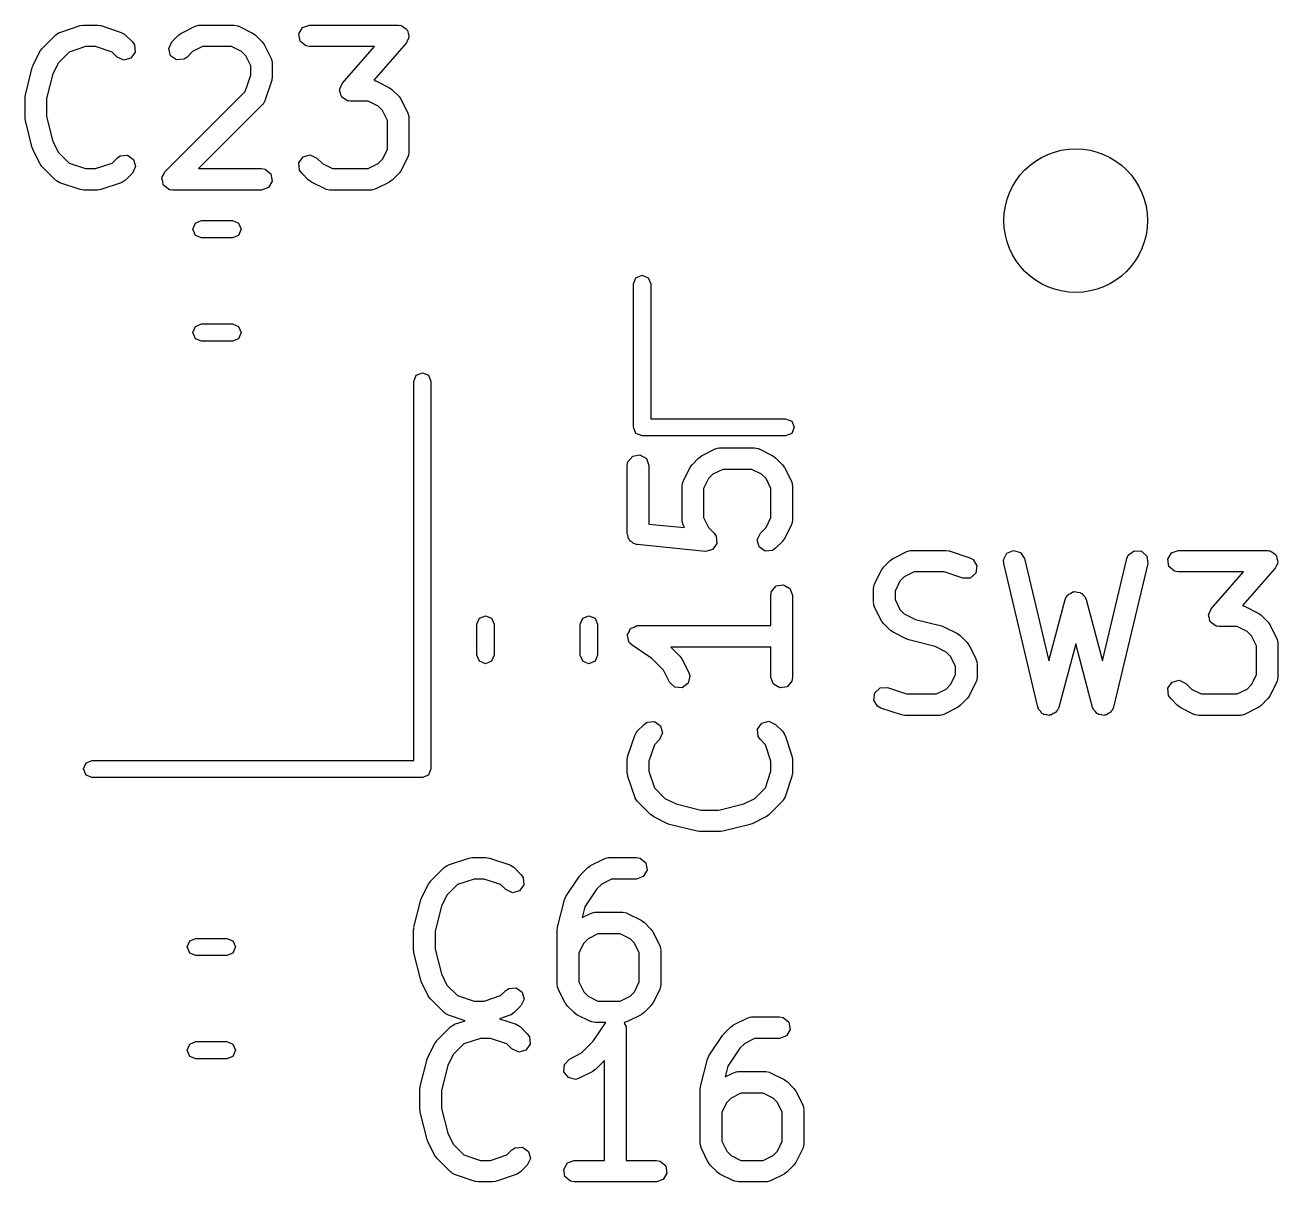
# Model space of a CAD drawing. Extents: x 4.56 to 6.28, y -4.66 to -2.14.
# Drawn here: x 5.5781 to 5.9216, y -3.6133 to -3.296 of the extents above; entities that cross this region are included whole.
import ezdxf

# ---------------------------------------------------------------- set-up
doc = ezdxf.new("R2010")
doc.units = 0
doc.header["$MEASUREMENT"] = 0
doc.layers.add('BLACK', color=7, linetype='CONTINUOUS')

msp = doc.modelspace()

# ---------------------------------------------------------------- linework, layer by layer
at = {"layer": 'BLACK', "linetype": 'CONTINUOUS'}
for p, q in [((5.58759, -3.29799), (5.59322, -3.29611)), ((5.59322, -3.29611), (5.59409, -3.29598)), ((5.59409, -3.29598), (5.59415, -3.29596)), ((5.59415, -3.29596), (5.5979, -3.29596)), ((5.5979, -3.29596), (5.59877, -3.29611)), ((5.59877, -3.29611), (5.59883, -3.29611)), ((5.59883, -3.29611), (5.60446, -3.29799)), ((5.62095, -3.29815), (5.6247, -3.29627)), ((5.6247, -3.29627), (5.62568, -3.29598)), ((5.62568, -3.29598), (5.62586, -3.29602)), ((5.62586, -3.29602), (5.62602, -3.29596)), ((5.62602, -3.29596), (5.6354, -3.29596)), ((5.6354, -3.29596), (5.63641, -3.29614)), ((5.63641, -3.29614), (5.63654, -3.29625)), ((5.63654, -3.29625), (5.63672, -3.29627)), ((5.63672, -3.29627), (5.64047, -3.29815)), ((5.65311, -3.2984), (5.65412, -3.29665)), ((5.65412, -3.29665), (5.65602, -3.29596)), ((5.65602, -3.29596), (5.68039, -3.29596)), ((5.68039, -3.29596), (5.68083, -3.29604)), ((5.68083, -3.29604), (5.68096, -3.29602)), ((5.68096, -3.29602), (5.68107, -3.29608)), ((5.68107, -3.29608), (5.6814, -3.29614)), ((5.6814, -3.29614), (5.68201, -3.29665)), ((5.68201, -3.29665), (5.68269, -3.29706)), ((5.68269, -3.29706), (5.68277, -3.29728)), ((5.68277, -3.29728), (5.68295, -3.29744)), ((5.68295, -3.29744), (5.68309, -3.29822)), ((5.58269, -3.30245), (5.58644, -3.2987)), ((5.58644, -3.2987), (5.58728, -3.29811)), ((5.58728, -3.29811), (5.58745, -3.2981)), ((5.58745, -3.2981), (5.58759, -3.29799)), ((5.60446, -3.29799), (5.60536, -3.29847)), ((5.60536, -3.29847), (5.60545, -3.29862)), ((5.60545, -3.29862), (5.60561, -3.2987)), ((5.60561, -3.2987), (5.60749, -3.30057)), ((5.60749, -3.30057), (5.60808, -3.30141)), ((5.61746, -3.3024), (5.61831, -3.30057)), ((5.61831, -3.30057), (5.62018, -3.2987)), ((5.62018, -3.2987), (5.62091, -3.29819)), ((5.62091, -3.29819), (5.62095, -3.29815)), ((5.64047, -3.29815), (5.64117, -3.29867)), ((5.64117, -3.29867), (5.64123, -3.2987)), ((5.64123, -3.2987), (5.64311, -3.30057)), ((5.64311, -3.30057), (5.64361, -3.3013)), ((5.65346, -3.30039), (5.65311, -3.2984)), ((5.65501, -3.30169), (5.65346, -3.30039)), ((5.68261, -3.30086), (5.67366, -3.31109)), ((5.6829, -3.30011), (5.68261, -3.30086)), ((5.6833, -3.29943), (5.6829, -3.30011)), ((5.68309, -3.29822), (5.68334, -3.29897)), ((5.68334, -3.29897), (5.68326, -3.29919)), ((5.68326, -3.29919), (5.6833, -3.29943)), ((5.58026, -3.30697), (5.58214, -3.30322)), ((5.58214, -3.30322), (5.58266, -3.30251)), ((5.58266, -3.30251), (5.58269, -3.30245)), ((5.59012, -3.30337), (5.5872, -3.30629)), ((5.59463, -3.30187), (5.59012, -3.30337)), ((5.59742, -3.30187), (5.59463, -3.30187)), ((5.60193, -3.30337), (5.59742, -3.30187)), ((5.60331, -3.30475), (5.60193, -3.30337)), ((5.60825, -3.30343), (5.60709, -3.30508)), ((5.60808, -3.30141), (5.60825, -3.30343)), ((5.61798, -3.30436), (5.61746, -3.3024)), ((5.61963, -3.30551), (5.61798, -3.30436)), ((5.62402, -3.30321), (5.62249, -3.30475)), ((5.62672, -3.30187), (5.62402, -3.30321)), ((5.6347, -3.30187), (5.62672, -3.30187)), ((5.6374, -3.30321), (5.6347, -3.30187)), ((5.63859, -3.30441), (5.6374, -3.30321)), ((5.63994, -3.30711), (5.63859, -3.30441)), ((5.64361, -3.3013), (5.64366, -3.30134)), ((5.64366, -3.30134), (5.64554, -3.30509)), ((5.65602, -3.30187), (5.65501, -3.30169)), ((5.67388, -3.30187), (5.65602, -3.30187)), ((5.66504, -3.31197), (5.67388, -3.30187)), ((5.57816, -3.31507), (5.58004, -3.30757)), ((5.58004, -3.30757), (5.58025, -3.3071)), ((5.58025, -3.3071), (5.58026, -3.30697)), ((5.5872, -3.30629), (5.58569, -3.30932)), ((5.60514, -3.3056), (5.60331, -3.30475)), ((5.60709, -3.30508), (5.60514, -3.3056)), ((5.62165, -3.30534), (5.61963, -3.30551)), ((5.62249, -3.30475), (5.62165, -3.30534)), ((5.63994, -3.30968), (5.63994, -3.30711)), ((5.64554, -3.30509), (5.64583, -3.30607)), ((5.64583, -3.30607), (5.64579, -3.30625)), ((5.64579, -3.30625), (5.64585, -3.30641)), ((5.64585, -3.30641), (5.64585, -3.31016)), ((5.58569, -3.30932), (5.58398, -3.31615)), ((5.63844, -3.31419), (5.63994, -3.30968)), ((5.6457, -3.31109), (5.64382, -3.31672)), ((5.64585, -3.31016), (5.64569, -3.31103)), ((5.64569, -3.31103), (5.6457, -3.31109)), ((5.67366, -3.31109), (5.6739, -3.31114)), ((5.6739, -3.31114), (5.67404, -3.31125)), ((5.67404, -3.31125), (5.67421, -3.31127)), ((5.67421, -3.31127), (5.67796, -3.31314)), ((5.61643, -3.33619), (5.63844, -3.31419)), ((5.66431, -3.31385), (5.6644, -3.31363)), ((5.66457, -3.3146), (5.66431, -3.31385)), ((5.66436, -3.3134), (5.66476, -3.31271)), ((5.6644, -3.31363), (5.66436, -3.3134)), ((5.66471, -3.31539), (5.66457, -3.3146)), ((5.66476, -3.31271), (5.66504, -3.31197)), ((5.67796, -3.31314), (5.67867, -3.31367)), ((5.67867, -3.31367), (5.67873, -3.3137)), ((5.67873, -3.3137), (5.6806, -3.31557)), ((5.57807, -3.31579), (5.57818, -3.31521)), ((5.57807, -3.32141), (5.57807, -3.31579)), ((5.57818, -3.31521), (5.57816, -3.31507)), ((5.58398, -3.31615), (5.58398, -3.32105)), ((5.64311, -3.31787), (5.62565, -3.33533)), ((5.64318, -3.31771), (5.64311, -3.31787)), ((5.64333, -3.31762), (5.64318, -3.31771)), ((5.64382, -3.31672), (5.64333, -3.31762)), ((5.66489, -3.31554), (5.66471, -3.31539)), ((5.66497, -3.31576), (5.66489, -3.31554)), ((5.66565, -3.31617), (5.66497, -3.31576)), ((5.66626, -3.31669), (5.66565, -3.31617)), ((5.66659, -3.31674), (5.66626, -3.31669)), ((5.66669, -3.31681), (5.66659, -3.31674)), ((5.66683, -3.31679), (5.66669, -3.31681)), ((5.66727, -3.31686), (5.66683, -3.31679)), ((5.67219, -3.31686), (5.66727, -3.31686)), ((5.67489, -3.31821), (5.67219, -3.31686)), ((5.67609, -3.31941), (5.67489, -3.31821)), ((5.6806, -3.31557), (5.68111, -3.3163)), ((5.68111, -3.3163), (5.68116, -3.31634)), ((5.68116, -3.31634), (5.68303, -3.32009)), ((5.57812, -3.32154), (5.57807, -3.32141)), ((5.57816, -3.32213), (5.57812, -3.32154)), ((5.58398, -3.32105), (5.58569, -3.32788)), ((5.67744, -3.32211), (5.67609, -3.31941)), ((5.68303, -3.32009), (5.68332, -3.32107)), ((5.68332, -3.32107), (5.68328, -3.32124)), ((5.68328, -3.32124), (5.68334, -3.32141)), ((5.68334, -3.32141), (5.68334, -3.33078)), ((5.58004, -3.32963), (5.57816, -3.32213)), ((5.67744, -3.33009), (5.67744, -3.32211)), ((5.58569, -3.32788), (5.5872, -3.33091)), ((5.58012, -3.32974), (5.58004, -3.32963)), ((5.58026, -3.33023), (5.58012, -3.32974)), ((5.58214, -3.33398), (5.58026, -3.33023)), ((5.5872, -3.33091), (5.59012, -3.33383)), ((5.60331, -3.33245), (5.60415, -3.33186)), ((5.60415, -3.33186), (5.60616, -3.33168)), ((5.60616, -3.33168), (5.60782, -3.33284)), ((5.65317, -3.33377), (5.65432, -3.33211)), ((5.65432, -3.33211), (5.65628, -3.33159)), ((5.65628, -3.33159), (5.65811, -3.33245)), ((5.67609, -3.33278), (5.67744, -3.33009)), ((5.68303, -3.3321), (5.68116, -3.33585)), ((5.68305, -3.33193), (5.68303, -3.3321)), ((5.68316, -3.33179), (5.68305, -3.33193)), ((5.68334, -3.33078), (5.68316, -3.33179)), ((5.58218, -3.33402), (5.58214, -3.33398)), ((5.58269, -3.33475), (5.58218, -3.33402)), ((5.58644, -3.3385), (5.58269, -3.33475)), ((5.59012, -3.33383), (5.59463, -3.33533)), ((5.59463, -3.33533), (5.59742, -3.33533)), ((5.59742, -3.33533), (5.60193, -3.33383)), ((5.60193, -3.33383), (5.60331, -3.33245)), ((5.60834, -3.33479), (5.60749, -3.33662)), ((5.60782, -3.33284), (5.60834, -3.33479)), ((5.62565, -3.33533), (5.64289, -3.33533)), ((5.64289, -3.33533), (5.6439, -3.33551)), ((5.6439, -3.33551), (5.64545, -3.33681)), ((5.65334, -3.33578), (5.65317, -3.33377)), ((5.65811, -3.33245), (5.65964, -3.33398)), ((5.65964, -3.33398), (5.66234, -3.33533)), ((5.66234, -3.33533), (5.67219, -3.33533)), ((5.67219, -3.33533), (5.67489, -3.33398)), ((5.67489, -3.33398), (5.67609, -3.33278)), ((5.5866, -3.33857), (5.58644, -3.3385)), ((5.58669, -3.33872), (5.5866, -3.33857)), ((5.58759, -3.33921), (5.58669, -3.33872)), ((5.60561, -3.3385), (5.60477, -3.33908)), ((5.60749, -3.33662), (5.60561, -3.3385)), ((5.61558, -3.33803), (5.61564, -3.3379)), ((5.61581, -3.33888), (5.61558, -3.33803)), ((5.61561, -3.33777), (5.61606, -3.337)), ((5.61564, -3.3379), (5.61561, -3.33777)), ((5.61597, -3.33976), (5.61581, -3.33888)), ((5.61606, -3.337), (5.61643, -3.33619)), ((5.6458, -3.3388), (5.64479, -3.34054)), ((5.64545, -3.33681), (5.6458, -3.3388)), ((5.65393, -3.33662), (5.65334, -3.33578)), ((5.6558, -3.3385), (5.65393, -3.33662)), ((5.65586, -3.33852), (5.6558, -3.3385)), ((5.65657, -3.33905), (5.65586, -3.33852)), ((5.67801, -3.339), (5.67796, -3.33905)), ((5.67873, -3.3385), (5.67801, -3.339)), ((5.6806, -3.33662), (5.67873, -3.3385)), ((5.68063, -3.33656), (5.6806, -3.33662)), ((5.68116, -3.33585), (5.68063, -3.33656)), ((5.59322, -3.34108), (5.58759, -3.33921)), ((5.59328, -3.34108), (5.59322, -3.34108)), ((5.59415, -3.34124), (5.59328, -3.34108)), ((5.5979, -3.34124), (5.59415, -3.34124)), ((5.59796, -3.34121), (5.5979, -3.34124)), ((5.59883, -3.34108), (5.59796, -3.34121)), ((5.60446, -3.33921), (5.59883, -3.34108)), ((5.6046, -3.3391), (5.60446, -3.33921)), ((5.60477, -3.33908), (5.6046, -3.3391)), ((5.61607, -3.33985), (5.61597, -3.33976)), ((5.6161, -3.33998), (5.61607, -3.33985)), ((5.61683, -3.34049), (5.6161, -3.33998)), ((5.61751, -3.34106), (5.61683, -3.34049)), ((5.61769, -3.34109), (5.61751, -3.34106)), ((5.61776, -3.34113), (5.61769, -3.34109)), ((5.61789, -3.34112), (5.61776, -3.34113)), ((5.61852, -3.34124), (5.61789, -3.34112)), ((5.64289, -3.34124), (5.61852, -3.34124)), ((5.64479, -3.34054), (5.64289, -3.34124)), ((5.66032, -3.34092), (5.65657, -3.33905)), ((5.6605, -3.34094), (5.66032, -3.34092)), ((5.66063, -3.34106), (5.6605, -3.34094)), ((5.66164, -3.34124), (5.66063, -3.34106)), ((5.67289, -3.34124), (5.66164, -3.34124)), ((5.67306, -3.34118), (5.67289, -3.34124)), ((5.67323, -3.34122), (5.67306, -3.34118)), ((5.67421, -3.34092), (5.67323, -3.34122)), ((5.67796, -3.33905), (5.67421, -3.34092)), ((5.6241, -3.35197), (5.62479, -3.3503)), ((5.62479, -3.35364), (5.6241, -3.35197)), ((5.62479, -3.3503), (5.62646, -3.34961)), ((5.62646, -3.34961), (5.63495, -3.34961)), ((5.63495, -3.34961), (5.63662, -3.3503)), ((5.63662, -3.3503), (5.63732, -3.35197)), ((5.63732, -3.35197), (5.63662, -3.35364)), ((5.62646, -3.35433), (5.62479, -3.35364)), ((5.63495, -3.35433), (5.62646, -3.35433)), ((5.63662, -3.35364), (5.63495, -3.35433)), ((5.74488, -3.36693), (5.74557, -3.36526)), ((5.74557, -3.36526), (5.74724, -3.36457)), ((5.74724, -3.36457), (5.74891, -3.36526)), ((5.74891, -3.36526), (5.74961, -3.36693)), ((5.74488, -3.4063), (5.74488, -3.36693)), ((5.74961, -3.36693), (5.74961, -3.40394)), ((5.6241, -3.38031), (5.62479, -3.37864)), ((5.62479, -3.37864), (5.62646, -3.37795)), ((5.62646, -3.37795), (5.63495, -3.37795)), ((5.63495, -3.37795), (5.63662, -3.37864)), ((5.63662, -3.37864), (5.63732, -3.38031)), ((5.62479, -3.38199), (5.6241, -3.38031)), ((5.62646, -3.38268), (5.62479, -3.38199)), ((5.63495, -3.38268), (5.62646, -3.38268)), ((5.63662, -3.38199), (5.63495, -3.38268)), ((5.63732, -3.38031), (5.63662, -3.38199)), ((5.68465, -3.3937), (5.68534, -3.39203)), ((5.68465, -3.49764), (5.68465, -3.3937)), ((5.68534, -3.39203), (5.68701, -3.39134)), ((5.68701, -3.39134), (5.68868, -3.39203)), ((5.68868, -3.39203), (5.68937, -3.3937)), ((5.68937, -3.3937), (5.68937, -3.5)), ((5.74961, -3.40394), (5.78661, -3.40394)), ((5.78661, -3.40394), (5.78828, -3.40463)), ((5.74557, -3.40797), (5.74488, -3.4063)), ((5.78828, -3.40463), (5.78898, -3.4063)), ((5.78898, -3.4063), (5.78828, -3.40797)), ((5.74724, -3.40866), (5.74557, -3.40797)), ((5.78661, -3.40866), (5.74724, -3.40866)), ((5.78828, -3.40797), (5.78661, -3.40866)), ((5.74338, -3.41575), (5.74468, -3.4142)), ((5.74468, -3.4142), (5.74667, -3.41385)), ((5.74667, -3.41385), (5.74842, -3.41486)), ((5.76282, -3.41467), (5.76354, -3.41417)), ((5.76354, -3.41417), (5.76358, -3.41412)), ((5.76358, -3.41412), (5.76733, -3.41224)), ((5.76733, -3.41224), (5.76832, -3.41195)), ((5.76832, -3.41195), (5.76849, -3.41199)), ((5.76849, -3.41199), (5.76865, -3.41193)), ((5.76865, -3.41193), (5.77803, -3.41193)), ((5.77803, -3.41193), (5.77904, -3.41211)), ((5.77904, -3.41211), (5.77917, -3.41222)), ((5.77917, -3.41222), (5.77935, -3.41224)), ((5.77935, -3.41224), (5.7831, -3.41412)), ((5.7831, -3.41412), (5.78381, -3.41465)), ((5.7432, -3.41676), (5.74338, -3.41575)), ((5.7432, -3.43551), (5.7432, -3.41676)), ((5.74842, -3.41486), (5.74911, -3.41676)), ((5.74911, -3.41676), (5.74911, -3.43284)), ((5.75851, -3.42106), (5.76039, -3.41731)), ((5.76039, -3.41731), (5.76091, -3.41661)), ((5.76091, -3.41661), (5.76094, -3.41655)), ((5.76094, -3.41655), (5.76282, -3.41467)), ((5.76935, -3.41784), (5.76665, -3.41919)), ((5.77733, -3.41784), (5.76935, -3.41784)), ((5.78003, -3.41919), (5.77733, -3.41784)), ((5.78381, -3.41465), (5.78387, -3.41467)), ((5.78387, -3.41467), (5.78574, -3.41655)), ((5.78574, -3.41655), (5.78625, -3.41727)), ((5.78625, -3.41727), (5.78629, -3.41731)), ((5.78629, -3.41731), (5.78817, -3.42106)), ((5.7582, -3.42238), (5.75838, -3.42137)), ((5.75838, -3.42137), (5.75849, -3.42124)), ((5.75849, -3.42124), (5.75851, -3.42106)), ((5.76546, -3.42038), (5.76411, -3.42308)), ((5.76665, -3.41919), (5.76546, -3.42038)), ((5.78123, -3.42038), (5.78003, -3.41919)), ((5.78257, -3.42308), (5.78123, -3.42038)), ((5.78817, -3.42106), (5.78846, -3.42205)), ((5.7582, -3.43176), (5.7582, -3.42238)), ((5.76411, -3.42308), (5.76411, -3.43106)), ((5.78257, -3.43106), (5.78257, -3.42308)), ((5.78846, -3.42205), (5.78842, -3.42222)), ((5.78842, -3.42222), (5.78848, -3.42238)), ((5.78848, -3.42238), (5.78848, -3.43176)), ((5.75826, -3.43192), (5.7582, -3.43176)), ((5.76411, -3.43106), (5.76546, -3.43376)), ((5.78123, -3.43376), (5.78257, -3.43106)), ((5.78848, -3.43176), (5.7883, -3.43277)), ((5.74911, -3.43284), (5.75888, -3.43381)), ((5.75822, -3.4321), (5.75826, -3.43192)), ((5.75851, -3.43308), (5.75822, -3.4321)), ((5.75888, -3.43381), (5.75851, -3.43308)), ((5.76546, -3.43376), (5.76699, -3.43529)), ((5.77969, -3.43529), (5.78123, -3.43376)), ((5.78817, -3.43308), (5.78629, -3.43683)), ((5.78819, -3.4329), (5.78817, -3.43308)), ((5.7883, -3.43277), (5.78819, -3.4329)), ((5.74342, -3.4361), (5.7432, -3.43551)), ((5.74347, -3.43672), (5.74342, -3.4361)), ((5.74375, -3.43702), (5.74347, -3.43672)), ((5.74389, -3.43741), (5.74375, -3.43702)), ((5.74444, -3.43772), (5.74389, -3.43741)), ((5.74488, -3.43817), (5.74444, -3.43772)), ((5.74554, -3.43835), (5.74488, -3.43817)), ((5.74564, -3.43842), (5.74554, -3.43835)), ((5.74571, -3.4384), (5.74564, -3.43842)), ((5.74586, -3.43845), (5.74571, -3.4384)), ((5.76461, -3.44032), (5.74586, -3.43845)), ((5.76699, -3.43529), (5.76758, -3.43613)), ((5.76775, -3.43818), (5.76717, -3.43899)), ((5.76758, -3.43613), (5.76758, -3.43615)), ((5.76758, -3.43615), (5.7676, -3.43617)), ((5.7676, -3.43617), (5.76767, -3.43716)), ((5.76767, -3.43716), (5.76776, -3.43815)), ((5.76776, -3.43815), (5.76775, -3.43816)), ((5.76775, -3.43816), (5.76775, -3.43818)), ((5.77884, -3.43713), (5.77969, -3.43529)), ((5.77936, -3.43908), (5.77884, -3.43713)), ((5.78574, -3.4376), (5.78387, -3.43947)), ((5.78577, -3.43754), (5.78574, -3.4376)), ((5.78629, -3.43683), (5.78577, -3.43754)), ((5.76463, -3.44032), (5.76461, -3.44032)), ((5.76465, -3.44032), (5.76463, -3.44032)), ((5.76561, -3.44007), (5.76465, -3.44032)), ((5.76657, -3.43982), (5.76561, -3.44007)), ((5.76658, -3.43981), (5.76657, -3.43982)), ((5.7666, -3.4398), (5.76658, -3.43981)), ((5.76717, -3.43899), (5.7666, -3.4398)), ((5.78101, -3.44023), (5.77936, -3.43908)), ((5.78303, -3.44006), (5.78101, -3.44023)), ((5.78387, -3.43947), (5.78303, -3.44006)), ((5.81608, -3.44224), (5.81983, -3.44037)), ((5.81983, -3.44037), (5.82081, -3.44007)), ((5.82081, -3.44007), (5.82098, -3.44011)), ((5.82098, -3.44011), (5.82115, -3.44005)), ((5.82115, -3.44005), (5.83052, -3.44005)), ((5.83052, -3.44005), (5.83139, -3.44021)), ((5.83139, -3.44021), (5.83145, -3.44021)), ((5.83145, -3.44021), (5.83708, -3.44208)), ((5.84634, -3.44267), (5.84724, -3.44086)), ((5.84724, -3.44086), (5.84909, -3.44006)), ((5.84909, -3.44006), (5.85103, -3.44064)), ((5.85103, -3.44064), (5.85214, -3.44232)), ((5.88014, -3.44232), (5.88055, -3.44138)), ((5.88055, -3.44138), (5.88217, -3.44018)), ((5.88217, -3.44018), (5.88419, -3.4403)), ((5.88419, -3.4403), (5.88565, -3.44168)), ((5.88565, -3.44168), (5.88589, -3.44369)), ((5.89136, -3.44249), (5.89237, -3.44075)), ((5.89237, -3.44075), (5.89426, -3.44005)), ((5.89426, -3.44005), (5.91864, -3.44005)), ((5.91864, -3.44005), (5.91907, -3.44013)), ((5.91907, -3.44013), (5.91921, -3.44011)), ((5.91921, -3.44011), (5.91931, -3.44017)), ((5.91931, -3.44017), (5.91965, -3.44023)), ((5.91965, -3.44023), (5.92025, -3.44074)), ((5.92025, -3.44074), (5.92094, -3.44116)), ((5.92094, -3.44116), (5.92101, -3.44138)), ((5.92101, -3.44138), (5.92119, -3.44153)), ((5.92119, -3.44153), (5.92133, -3.44231)), ((5.81101, -3.44919), (5.81288, -3.44544)), ((5.81288, -3.44544), (5.81341, -3.44473)), ((5.81341, -3.44473), (5.81344, -3.44467)), ((5.81344, -3.44467), (5.81531, -3.44279)), ((5.81531, -3.44279), (5.81603, -3.44229)), ((5.81603, -3.44229), (5.81608, -3.44224)), ((5.83708, -3.44208), (5.83798, -3.44257)), ((5.83798, -3.44257), (5.83904, -3.44429)), ((5.83904, -3.44429), (5.83874, -3.44629)), ((5.8464, -3.44369), (5.84634, -3.44267)), ((5.85577, -3.48306), (5.8464, -3.44369)), ((5.85214, -3.44232), (5.8588, -3.47031)), ((5.87348, -3.47031), (5.88014, -3.44232)), ((5.88589, -3.44369), (5.87651, -3.48306)), ((5.89171, -3.44448), (5.89136, -3.44249)), ((5.89325, -3.44578), (5.89171, -3.44448)), ((5.92086, -3.44495), (5.9119, -3.45519)), ((5.92115, -3.44421), (5.92086, -3.44495)), ((5.92154, -3.44352), (5.92115, -3.44421)), ((5.92133, -3.44231), (5.92159, -3.44307)), ((5.92159, -3.44307), (5.9215, -3.44329)), ((5.9215, -3.44329), (5.92154, -3.44352)), ((5.81795, -3.44851), (5.8166, -3.4512)), ((5.81915, -3.44731), (5.81795, -3.44851)), ((5.82184, -3.44596), (5.81915, -3.44731)), ((5.83004, -3.44596), (5.82184, -3.44596)), ((5.83521, -3.44768), (5.83004, -3.44596)), ((5.83723, -3.44763), (5.83521, -3.44768)), ((5.83874, -3.44629), (5.83723, -3.44763)), ((5.89426, -3.44596), (5.89325, -3.44578)), ((5.91213, -3.44596), (5.89426, -3.44596)), ((5.90329, -3.45606), (5.91213, -3.44596)), ((5.78257, -3.45238), (5.78275, -3.45137)), ((5.78275, -3.45137), (5.78405, -3.44982)), ((5.78405, -3.44982), (5.78604, -3.44947)), ((5.78604, -3.44947), (5.78779, -3.45048)), ((5.78779, -3.45048), (5.78848, -3.45238)), ((5.8107, -3.45051), (5.81087, -3.4495)), ((5.8107, -3.45426), (5.8107, -3.45051)), ((5.81087, -3.4495), (5.81099, -3.44936)), ((5.81099, -3.44936), (5.81101, -3.44919)), ((5.8166, -3.4512), (5.8166, -3.45356)), ((5.86394, -3.45241), (5.86406, -3.45217)), ((5.86406, -3.45217), (5.86475, -3.45184)), ((5.86475, -3.45184), (5.86537, -3.4514)), ((5.86537, -3.4514), (5.86564, -3.45143)), ((5.86564, -3.45143), (5.86589, -3.45131)), ((5.86589, -3.45131), (5.86663, -3.45151)), ((5.86663, -3.45151), (5.86739, -3.45158)), ((5.86739, -3.45158), (5.86758, -3.45177)), ((5.86758, -3.45177), (5.86784, -3.45184)), ((5.86784, -3.45184), (5.86828, -3.45247)), ((5.78257, -3.46068), (5.78257, -3.45238)), ((5.78848, -3.45238), (5.78848, -3.47488)), ((5.81076, -3.45442), (5.8107, -3.45426)), ((5.81071, -3.45459), (5.81076, -3.45442)), ((5.81101, -3.45558), (5.81071, -3.45459)), ((5.81288, -3.45933), (5.81101, -3.45558)), ((5.8166, -3.45356), (5.81795, -3.45626)), ((5.8588, -3.47031), (5.86329, -3.45349)), ((5.86329, -3.45349), (5.86372, -3.45256)), ((5.86372, -3.45256), (5.86394, -3.45241)), ((5.86828, -3.45247), (5.86882, -3.453)), ((5.86882, -3.453), (5.86884, -3.45327)), ((5.86884, -3.45327), (5.86899, -3.45349)), ((5.86899, -3.45349), (5.87348, -3.47031)), ((5.9119, -3.45519), (5.91215, -3.45523)), ((5.91215, -3.45523), (5.91228, -3.45534)), ((5.91228, -3.45534), (5.91246, -3.45536)), ((5.91246, -3.45536), (5.91621, -3.45724)), ((5.70197, -3.46032), (5.70266, -3.45865)), ((5.70266, -3.45865), (5.70433, -3.45796)), ((5.70433, -3.45796), (5.706, -3.45865)), ((5.706, -3.45865), (5.70669, -3.46032)), ((5.73031, -3.46032), (5.73101, -3.45865)), ((5.73101, -3.45865), (5.73268, -3.45796)), ((5.73268, -3.45796), (5.73435, -3.45865)), ((5.73435, -3.45865), (5.73504, -3.46032)), ((5.81795, -3.45626), (5.81915, -3.45745)), ((5.81915, -3.45745), (5.82218, -3.45897)), ((5.82218, -3.45897), (5.82936, -3.46076)), ((5.90256, -3.45794), (5.90264, -3.45772)), ((5.90282, -3.4587), (5.90256, -3.45794)), ((5.9026, -3.45749), (5.903, -3.4568)), ((5.90264, -3.45772), (5.9026, -3.45749)), ((5.90295, -3.45948), (5.90282, -3.4587)), ((5.903, -3.4568), (5.90329, -3.45606)), ((5.91621, -3.45724), (5.91692, -3.45776)), ((5.91692, -3.45776), (5.91697, -3.45779)), ((5.91697, -3.45779), (5.91885, -3.45967)), ((5.70197, -3.46881), (5.70197, -3.46032)), ((5.70669, -3.46032), (5.70669, -3.46881)), ((5.73031, -3.46881), (5.73031, -3.46032)), ((5.73504, -3.46032), (5.73504, -3.46881)), ((5.74325, -3.46312), (5.74368, -3.46237)), ((5.74368, -3.46237), (5.74402, -3.46159)), ((5.74402, -3.46159), (5.74417, -3.46151)), ((5.74417, -3.46151), (5.74426, -3.46137)), ((5.74426, -3.46137), (5.74506, -3.46107)), ((5.74506, -3.46107), (5.74583, -3.46069)), ((5.74583, -3.46069), (5.746, -3.46073)), ((5.746, -3.46073), (5.74616, -3.46068)), ((5.74616, -3.46068), (5.78257, -3.46068)), ((5.81293, -3.45937), (5.81288, -3.45933)), ((5.81344, -3.46009), (5.81293, -3.45937)), ((5.81531, -3.46197), (5.81344, -3.46009)), ((5.81537, -3.462), (5.81531, -3.46197)), ((5.81608, -3.46252), (5.81537, -3.462)), ((5.81983, -3.4644), (5.81608, -3.46252)), ((5.82936, -3.46076), (5.82983, -3.46097)), ((5.82983, -3.46097), (5.82997, -3.46099)), ((5.82997, -3.46099), (5.83372, -3.46286)), ((5.90314, -3.45963), (5.90295, -3.45948)), ((5.90321, -3.45986), (5.90314, -3.45963)), ((5.90389, -3.46027), (5.90321, -3.45986)), ((5.9045, -3.46078), (5.90389, -3.46027)), ((5.90483, -3.46084), (5.9045, -3.46078)), ((5.90494, -3.4609), (5.90483, -3.46084)), ((5.90507, -3.46088), (5.90494, -3.4609)), ((5.90551, -3.46096), (5.90507, -3.46088)), ((5.91044, -3.46096), (5.90551, -3.46096)), ((5.91314, -3.46231), (5.91044, -3.46096)), ((5.91433, -3.4635), (5.91314, -3.46231)), ((5.91885, -3.45967), (5.91935, -3.46039)), ((5.91935, -3.46039), (5.9194, -3.46043)), ((5.9194, -3.46043), (5.92128, -3.46418)), ((5.74321, -3.46344), (5.74328, -3.46328)), ((5.74345, -3.46426), (5.74321, -3.46344)), ((5.74328, -3.46328), (5.74325, -3.46312)), ((5.7436, -3.46511), (5.74345, -3.46426)), ((5.74373, -3.46522), (5.7436, -3.46511)), ((5.74378, -3.46538), (5.74373, -3.46522)), ((5.74452, -3.46609), (5.74378, -3.46538)), ((5.7499, -3.46967), (5.74452, -3.46609)), ((5.81997, -3.46441), (5.81983, -3.4644)), ((5.82043, -3.46462), (5.81997, -3.46441)), ((5.82762, -3.46642), (5.82043, -3.46462)), ((5.83372, -3.46286), (5.83443, -3.46339)), ((5.83443, -3.46339), (5.83448, -3.46342)), ((5.83448, -3.46342), (5.83636, -3.46529)), ((5.83636, -3.46529), (5.83686, -3.46601)), ((5.83686, -3.46601), (5.83691, -3.46606)), ((5.83691, -3.46606), (5.83879, -3.46981)), ((5.86614, -3.46572), (5.8615, -3.48314)), ((5.87079, -3.48314), (5.86614, -3.46572)), ((5.91568, -3.4662), (5.91433, -3.4635)), ((5.92128, -3.46418), (5.92157, -3.46517)), ((5.92157, -3.46517), (5.92153, -3.46534)), ((5.92153, -3.46534), (5.92159, -3.4655)), ((5.92159, -3.4655), (5.92159, -3.47488)), ((5.70266, -3.47048), (5.70197, -3.46881)), ((5.70669, -3.46881), (5.706, -3.47048)), ((5.73101, -3.47048), (5.73031, -3.46881)), ((5.73504, -3.46881), (5.73435, -3.47048)), ((5.78257, -3.46658), (5.75516, -3.46658)), ((5.75516, -3.46658), (5.75762, -3.46904)), ((5.75762, -3.46904), (5.75812, -3.46976)), ((5.78257, -3.47488), (5.78257, -3.46658)), ((5.83065, -3.46793), (5.82762, -3.46642)), ((5.83184, -3.46913), (5.83065, -3.46793)), ((5.83319, -3.47183), (5.83184, -3.46913)), ((5.91568, -3.47418), (5.91568, -3.4662)), ((5.70433, -3.47117), (5.70266, -3.47048)), ((5.706, -3.47048), (5.70433, -3.47117)), ((5.73268, -3.47117), (5.73101, -3.47048)), ((5.73435, -3.47048), (5.73268, -3.47117)), ((5.7531, -3.47288), (5.7499, -3.46967)), ((5.75476, -3.4762), (5.7531, -3.47288)), ((5.75812, -3.46976), (5.75817, -3.46981)), ((5.75817, -3.46981), (5.76005, -3.47356)), ((5.83319, -3.47418), (5.83319, -3.47183)), ((5.83879, -3.46981), (5.83908, -3.47079)), ((5.83908, -3.47079), (5.83904, -3.47096)), ((5.83904, -3.47096), (5.8391, -3.47113)), ((5.8391, -3.47113), (5.8391, -3.47488)), ((5.75623, -3.47759), (5.75476, -3.4762)), ((5.76034, -3.47454), (5.75987, -3.47651)), ((5.76005, -3.47356), (5.76034, -3.47454)), ((5.78326, -3.47678), (5.78257, -3.47488)), ((5.7883, -3.47589), (5.787, -3.47744)), ((5.78848, -3.47488), (5.7883, -3.47589)), ((5.83184, -3.47688), (5.83319, -3.47418)), ((5.83879, -3.4762), (5.83691, -3.47995)), ((5.83881, -3.47602), (5.83879, -3.4762)), ((5.83892, -3.47589), (5.83881, -3.47602)), ((5.8391, -3.47488), (5.83892, -3.47589)), ((5.89141, -3.47786), (5.89257, -3.47621)), ((5.89257, -3.47621), (5.89452, -3.47569)), ((5.89452, -3.47569), (5.89635, -3.47654)), ((5.91433, -3.47688), (5.91568, -3.47418)), ((5.92128, -3.4762), (5.9194, -3.47995)), ((5.9213, -3.47602), (5.92128, -3.4762)), ((5.92141, -3.47589), (5.9213, -3.47602)), ((5.92159, -3.47488), (5.92141, -3.47589)), ((5.75825, -3.47771), (5.75623, -3.47759)), ((5.75987, -3.47651), (5.75825, -3.47771)), ((5.78501, -3.47779), (5.78326, -3.47678)), ((5.787, -3.47744), (5.78501, -3.47779)), ((5.81076, -3.48109), (5.81105, -3.4791)), ((5.81105, -3.4791), (5.81256, -3.47776)), ((5.81256, -3.47776), (5.81458, -3.4777)), ((5.81458, -3.4777), (5.81975, -3.47942)), ((5.81975, -3.47942), (5.82795, -3.47942)), ((5.82795, -3.47942), (5.83065, -3.47808)), ((5.83065, -3.47808), (5.83184, -3.47688)), ((5.89159, -3.47988), (5.89141, -3.47786)), ((5.89635, -3.47654), (5.89789, -3.47808)), ((5.89789, -3.47808), (5.90058, -3.47942)), ((5.90058, -3.47942), (5.91044, -3.47942)), ((5.91044, -3.47942), (5.91314, -3.47808)), ((5.91314, -3.47808), (5.91433, -3.47688)), ((5.81181, -3.48282), (5.81076, -3.48109)), ((5.81271, -3.4833), (5.81181, -3.48282)), ((5.83372, -3.48314), (5.82997, -3.48502)), ((5.83376, -3.4831), (5.83372, -3.48314)), ((5.83448, -3.48259), (5.83376, -3.4831)), ((5.83636, -3.48072), (5.83448, -3.48259)), ((5.83639, -3.48066), (5.83636, -3.48072)), ((5.83691, -3.47995), (5.83639, -3.48066)), ((5.85594, -3.48332), (5.85577, -3.48306)), ((5.8615, -3.48314), (5.86106, -3.48407)), ((5.87097, -3.48339), (5.87079, -3.48314)), ((5.87651, -3.48306), (5.87611, -3.484)), ((5.89218, -3.48072), (5.89159, -3.47988)), ((5.89405, -3.48259), (5.89218, -3.48072)), ((5.89411, -3.48262), (5.89405, -3.48259)), ((5.89482, -3.48314), (5.89411, -3.48262)), ((5.89857, -3.48502), (5.89482, -3.48314)), ((5.91621, -3.48314), (5.91246, -3.48502)), ((5.91625, -3.4831), (5.91621, -3.48314)), ((5.91697, -3.48259), (5.91625, -3.4831)), ((5.91885, -3.48072), (5.91697, -3.48259)), ((5.91888, -3.48066), (5.91885, -3.48072)), ((5.9194, -3.47995), (5.91888, -3.48066)), ((5.81834, -3.48518), (5.81271, -3.4833)), ((5.8184, -3.48518), (5.81834, -3.48518)), ((5.81927, -3.48533), (5.8184, -3.48518)), ((5.82865, -3.48533), (5.81927, -3.48533)), ((5.82881, -3.48527), (5.82865, -3.48533)), ((5.82898, -3.48531), (5.82881, -3.48527)), ((5.82997, -3.48502), (5.82898, -3.48531)), ((5.85597, -3.48363), (5.85594, -3.48332)), ((5.85648, -3.48414), (5.85597, -3.48363)), ((5.85688, -3.48475), (5.85648, -3.48414)), ((5.85718, -3.48484), (5.85688, -3.48475)), ((5.8574, -3.48505), (5.85718, -3.48484)), ((5.85812, -3.48512), (5.8574, -3.48505)), ((5.85882, -3.48532), (5.85812, -3.48512)), ((5.8591, -3.4852), (5.85882, -3.48532)), ((5.85941, -3.48523), (5.8591, -3.4852)), ((5.86, -3.48481), (5.85941, -3.48523)), ((5.86067, -3.48452), (5.86, -3.48481)), ((5.86081, -3.48425), (5.86067, -3.48452)), ((5.86106, -3.48407), (5.86081, -3.48425)), ((5.871, -3.4837), (5.87097, -3.48339)), ((5.87153, -3.4842), (5.871, -3.4837)), ((5.87194, -3.48479), (5.87153, -3.4842)), ((5.87224, -3.48487), (5.87194, -3.48479)), ((5.87247, -3.48509), (5.87224, -3.48487)), ((5.87319, -3.48513), (5.87247, -3.48509)), ((5.87389, -3.48532), (5.87319, -3.48513)), ((5.87418, -3.48519), (5.87389, -3.48532)), ((5.87448, -3.48521), (5.87418, -3.48519)), ((5.87507, -3.48477), (5.87448, -3.48521)), ((5.87573, -3.48447), (5.87507, -3.48477)), ((5.87586, -3.48419), (5.87573, -3.48447)), ((5.87611, -3.484), (5.87586, -3.48419)), ((5.89874, -3.48504), (5.89857, -3.48502)), ((5.89888, -3.48515), (5.89874, -3.48504)), ((5.89989, -3.48533), (5.89888, -3.48515)), ((5.91114, -3.48533), (5.89989, -3.48533)), ((5.9113, -3.48527), (5.91114, -3.48533)), ((5.91147, -3.48531), (5.9113, -3.48527)), ((5.91246, -3.48502), (5.91147, -3.48531)), ((5.74523, -3.49082), (5.74572, -3.48992)), ((5.74572, -3.48992), (5.74587, -3.48982)), ((5.74587, -3.48982), (5.74594, -3.48966)), ((5.74594, -3.48966), (5.74782, -3.48779)), ((5.74782, -3.48779), (5.74866, -3.4872)), ((5.74866, -3.4872), (5.75067, -3.48702)), ((5.75067, -3.48702), (5.75233, -3.48818)), ((5.75285, -3.49013), (5.75199, -3.49196)), ((5.75233, -3.48818), (5.75285, -3.49013)), ((5.77893, -3.48911), (5.78008, -3.48746)), ((5.7791, -3.49112), (5.77893, -3.48911)), ((5.78008, -3.48746), (5.78203, -3.48693)), ((5.78203, -3.48693), (5.78387, -3.48779)), ((5.78387, -3.48779), (5.78574, -3.48966)), ((5.78574, -3.48966), (5.78633, -3.4905)), ((5.74336, -3.49644), (5.74523, -3.49082)), ((5.75061, -3.49335), (5.74911, -3.49785)), ((5.75199, -3.49196), (5.75061, -3.49335)), ((5.77969, -3.49196), (5.7791, -3.49112)), ((5.78107, -3.49335), (5.77969, -3.49196)), ((5.78257, -3.49785), (5.78107, -3.49335)), ((5.78633, -3.4905), (5.78634, -3.49068)), ((5.78634, -3.49068), (5.78645, -3.49082)), ((5.78645, -3.49082), (5.78833, -3.49644)), ((5.7432, -3.49738), (5.74336, -3.49651)), ((5.74336, -3.49651), (5.74336, -3.49644)), ((5.78833, -3.49644), (5.78846, -3.49731)), ((5.59409, -3.5), (5.59479, -3.49833)), ((5.59479, -3.50167), (5.59409, -3.5)), ((5.59479, -3.49833), (5.59646, -3.49764)), ((5.59646, -3.49764), (5.68465, -3.49764)), ((5.68937, -3.5), (5.68868, -3.50167)), ((5.7432, -3.50112), (5.7432, -3.49738)), ((5.74911, -3.49785), (5.74911, -3.50065)), ((5.78257, -3.50065), (5.78257, -3.49785)), ((5.78846, -3.49731), (5.78848, -3.49738)), ((5.78848, -3.49738), (5.78848, -3.50112)), ((5.59646, -3.50236), (5.59479, -3.50167)), ((5.68701, -3.50236), (5.59646, -3.50236)), ((5.68868, -3.50167), (5.68701, -3.50236)), ((5.74323, -3.50119), (5.7432, -3.50112)), ((5.74336, -3.50206), (5.74323, -3.50119)), ((5.74523, -3.50768), (5.74336, -3.50206)), ((5.74911, -3.50065), (5.75061, -3.50515)), ((5.78107, -3.50515), (5.78257, -3.50065)), ((5.78833, -3.50206), (5.78645, -3.50768)), ((5.78848, -3.50112), (5.78833, -3.50199)), ((5.78833, -3.50199), (5.78833, -3.50206)), ((5.75061, -3.50515), (5.75353, -3.50807)), ((5.77815, -3.50807), (5.78107, -3.50515)), ((5.74534, -3.50782), (5.74523, -3.50768)), ((5.74536, -3.508), (5.74534, -3.50782)), ((5.74594, -3.50884), (5.74536, -3.508)), ((5.74969, -3.51259), (5.74594, -3.50884)), ((5.75353, -3.50807), (5.75656, -3.50959)), ((5.75656, -3.50959), (5.76339, -3.5113)), ((5.76829, -3.5113), (5.77512, -3.50959)), ((5.77512, -3.50959), (5.77815, -3.50807)), ((5.78574, -3.50884), (5.78199, -3.51259)), ((5.78581, -3.50868), (5.78574, -3.50884)), ((5.78596, -3.50858), (5.78581, -3.50868)), ((5.78645, -3.50768), (5.78596, -3.50858)), ((5.74975, -3.51261), (5.74969, -3.51259)), ((5.75046, -3.51314), (5.74975, -3.51261)), ((5.75421, -3.51501), (5.75046, -3.51314)), ((5.76339, -3.5113), (5.76829, -3.5113)), ((5.78122, -3.51314), (5.77747, -3.51501)), ((5.78127, -3.51309), (5.78122, -3.51314)), ((5.78199, -3.51259), (5.78127, -3.51309)), ((5.75435, -3.51503), (5.75421, -3.51501)), ((5.75481, -3.51524), (5.75435, -3.51503)), ((5.76231, -3.51711), (5.75481, -3.51524)), ((5.76245, -3.5171), (5.76231, -3.51711)), ((5.76303, -3.5172), (5.76245, -3.5171)), ((5.76865, -3.5172), (5.76303, -3.5172)), ((5.76878, -3.51715), (5.76865, -3.5172)), ((5.76937, -3.51711), (5.76878, -3.51715)), ((5.77687, -3.51524), (5.76937, -3.51711)), ((5.77699, -3.51516), (5.77687, -3.51524)), ((5.77747, -3.51501), (5.77699, -3.51516)), ((5.69414, -3.52633), (5.69976, -3.52446)), ((5.69976, -3.52446), (5.70063, -3.52433)), ((5.70063, -3.52433), (5.70069, -3.52431)), ((5.70069, -3.52431), (5.70444, -3.52431)), ((5.70444, -3.52431), (5.70531, -3.52446)), ((5.70531, -3.52446), (5.70538, -3.52446)), ((5.70538, -3.52446), (5.711, -3.52633)), ((5.73687, -3.52462), (5.73785, -3.52433)), ((5.73785, -3.52433), (5.73802, -3.52437)), ((5.73802, -3.52437), (5.73819, -3.52431)), ((5.73819, -3.52431), (5.74569, -3.52431)), ((5.74569, -3.52431), (5.7467, -3.52448)), ((5.7467, -3.52448), (5.74825, -3.52578)), ((5.68923, -3.5308), (5.69298, -3.52705)), ((5.69298, -3.52705), (5.69382, -3.52646)), ((5.69382, -3.52646), (5.694, -3.52644)), ((5.694, -3.52644), (5.69414, -3.52633)), ((5.711, -3.52633), (5.7119, -3.52682)), ((5.7119, -3.52682), (5.712, -3.52697)), ((5.712, -3.52697), (5.71216, -3.52705)), ((5.71216, -3.52705), (5.71403, -3.52892)), ((5.73048, -3.52892), (5.73235, -3.52705)), ((5.73235, -3.52705), (5.73307, -3.52654)), ((5.73307, -3.52654), (5.73312, -3.52649)), ((5.73312, -3.52649), (5.73687, -3.52462)), ((5.7486, -3.52777), (5.74759, -3.52952)), ((5.74825, -3.52578), (5.7486, -3.52777)), ((5.68868, -3.53156), (5.6892, -3.53085)), ((5.6892, -3.53085), (5.68923, -3.5308)), ((5.70117, -3.53021), (5.69666, -3.53171)), ((5.70396, -3.53021), (5.70117, -3.53021)), ((5.70847, -3.53171), (5.70396, -3.53021)), ((5.71403, -3.52892), (5.71462, -3.52976)), ((5.71462, -3.52976), (5.71479, -3.53177)), ((5.72636, -3.53499), (5.73011, -3.52937)), ((5.73011, -3.52937), (5.73042, -3.52905)), ((5.73042, -3.52905), (5.73048, -3.52892)), ((5.73889, -3.53021), (5.73619, -3.53156)), ((5.74569, -3.53021), (5.73889, -3.53021)), ((5.74759, -3.52952), (5.74569, -3.53021)), ((5.6868, -3.53531), (5.68868, -3.53156)), ((5.69375, -3.53463), (5.69223, -3.53766)), ((5.69666, -3.53171), (5.69375, -3.53463)), ((5.70985, -3.5331), (5.70847, -3.53171)), ((5.71168, -3.53395), (5.70985, -3.5331)), ((5.71364, -3.53343), (5.71168, -3.53395)), ((5.71479, -3.53177), (5.71364, -3.53343)), ((5.73486, -3.53289), (5.73156, -3.53785)), ((5.73619, -3.53156), (5.73486, -3.53289)), ((5.68471, -3.54342), (5.68658, -3.53592)), ((5.68658, -3.53592), (5.68679, -3.53545)), ((5.68679, -3.53545), (5.6868, -3.53531)), ((5.69223, -3.53766), (5.69052, -3.5445)), ((5.72408, -3.54342), (5.72595, -3.53592)), ((5.72595, -3.53592), (5.72635, -3.53501)), ((5.72635, -3.53501), (5.72636, -3.53499)), ((5.73156, -3.53785), (5.73083, -3.54076)), ((5.73083, -3.54076), (5.73312, -3.53962)), ((5.73312, -3.53962), (5.7341, -3.53932)), ((5.7341, -3.53932), (5.73427, -3.53936)), ((5.73427, -3.53936), (5.73444, -3.5393)), ((5.73444, -3.5393), (5.74194, -3.5393)), ((5.74194, -3.5393), (5.74295, -3.53948)), ((5.74295, -3.53948), (5.74308, -3.5396)), ((5.74308, -3.5396), (5.74326, -3.53962)), ((5.74326, -3.53962), (5.74701, -3.54149)), ((5.74701, -3.54149), (5.74772, -3.54202)), ((5.68462, -3.54413), (5.68472, -3.54355)), ((5.68462, -3.54976), (5.68462, -3.54413)), ((5.68472, -3.54355), (5.68471, -3.54342)), ((5.69052, -3.5445), (5.69052, -3.54939)), ((5.72399, -3.54413), (5.72409, -3.54355)), ((5.72399, -3.55913), (5.72399, -3.54413)), ((5.72409, -3.54355), (5.72408, -3.54342)), ((5.74772, -3.54202), (5.74778, -3.54204)), ((5.74778, -3.54204), (5.74965, -3.54392)), ((5.74965, -3.54392), (5.75016, -3.54464)), ((5.75016, -3.54464), (5.7502, -3.54469)), ((5.7502, -3.54469), (5.75208, -3.54844)), ((5.62253, -3.54882), (5.62322, -3.54715)), ((5.62322, -3.54715), (5.62489, -3.54646)), ((5.62489, -3.54646), (5.63338, -3.54646)), ((5.63338, -3.54646), (5.63505, -3.54715)), ((5.63505, -3.54715), (5.63574, -3.54882)), ((5.73124, -3.54776), (5.72989, -3.55045)), ((5.73244, -3.54656), (5.73124, -3.54776)), ((5.73514, -3.54521), (5.73244, -3.54656)), ((5.74124, -3.54521), (5.73514, -3.54521)), ((5.74394, -3.54656), (5.74124, -3.54521)), ((5.74514, -3.54776), (5.74394, -3.54656)), ((5.74648, -3.55045), (5.74514, -3.54776)), ((5.75208, -3.54844), (5.75237, -3.54942)), ((5.62322, -3.55049), (5.62253, -3.54882)), ((5.62489, -3.55118), (5.62322, -3.55049)), ((5.63338, -3.55118), (5.62489, -3.55118)), ((5.63505, -3.55049), (5.63338, -3.55118)), ((5.63574, -3.54882), (5.63505, -3.55049)), ((5.68466, -3.54988), (5.68462, -3.54976)), ((5.68471, -3.55047), (5.68466, -3.54988)), ((5.68658, -3.55797), (5.68471, -3.55047)), ((5.69052, -3.54939), (5.69223, -3.55622)), ((5.72989, -3.55045), (5.72989, -3.55843)), ((5.74648, -3.55843), (5.74648, -3.55045)), ((5.75237, -3.54942), (5.75233, -3.54959)), ((5.75233, -3.54959), (5.75239, -3.54976)), ((5.75239, -3.54976), (5.75239, -3.55913)), ((5.68666, -3.55809), (5.68658, -3.55797)), ((5.6868, -3.55858), (5.68666, -3.55809)), ((5.68868, -3.56233), (5.6868, -3.55858)), ((5.69223, -3.55622), (5.69375, -3.55926)), ((5.72989, -3.55843), (5.73124, -3.56113)), ((5.74514, -3.56113), (5.74648, -3.55843)), ((5.69375, -3.55926), (5.69666, -3.56217)), ((5.69666, -3.56217), (5.70117, -3.56368)), ((5.70396, -3.56368), (5.70847, -3.56217)), ((5.70847, -3.56217), (5.70985, -3.56079)), ((5.70985, -3.56079), (5.71069, -3.5602)), ((5.71069, -3.5602), (5.71271, -3.56003)), ((5.71271, -3.56003), (5.71436, -3.56119)), ((5.71436, -3.56119), (5.71488, -3.56314)), ((5.72405, -3.5593), (5.72399, -3.55913)), ((5.72401, -3.55947), (5.72405, -3.5593)), ((5.7243, -3.56045), (5.72401, -3.55947)), ((5.72617, -3.5642), (5.7243, -3.56045)), ((5.73124, -3.56113), (5.73244, -3.56233)), ((5.74394, -3.56233), (5.74514, -3.56113)), ((5.75208, -3.56045), (5.7502, -3.5642)), ((5.7521, -3.56028), (5.75208, -3.56045)), ((5.75221, -3.56014), (5.7521, -3.56028)), ((5.75239, -3.55913), (5.75221, -3.56014)), ((5.68873, -3.56237), (5.68868, -3.56233)), ((5.68923, -3.56309), (5.68873, -3.56237)), ((5.69298, -3.56684), (5.68923, -3.56309)), ((5.70117, -3.56368), (5.70396, -3.56368)), ((5.71403, -3.56497), (5.71216, -3.56684)), ((5.71488, -3.56314), (5.71403, -3.56497)), ((5.72622, -3.56424), (5.72617, -3.5642)), ((5.72673, -3.56497), (5.72622, -3.56424)), ((5.7286, -3.56684), (5.72673, -3.56497)), ((5.73244, -3.56233), (5.73514, -3.56368)), ((5.73514, -3.56368), (5.74124, -3.56368)), ((5.74124, -3.56368), (5.74394, -3.56233)), ((5.74965, -3.56497), (5.74778, -3.56684)), ((5.74968, -3.56491), (5.74965, -3.56497)), ((5.7502, -3.5642), (5.74968, -3.56491)), ((5.69314, -3.56692), (5.69298, -3.56684)), ((5.69323, -3.56707), (5.69314, -3.56692)), ((5.69414, -3.56756), (5.69323, -3.56707)), ((5.69871, -3.56908), (5.69414, -3.56756)), ((5.69586, -3.57003), (5.69871, -3.56908)), ((5.711, -3.56756), (5.70815, -3.56851)), ((5.70815, -3.56851), (5.71273, -3.57003)), ((5.71114, -3.56745), (5.711, -3.56756)), ((5.71132, -3.56743), (5.71114, -3.56745)), ((5.71216, -3.56684), (5.71132, -3.56743)), ((5.72866, -3.56687), (5.7286, -3.56684)), ((5.72937, -3.5674), (5.72866, -3.56687)), ((5.73312, -3.56927), (5.72937, -3.5674)), ((5.74701, -3.5674), (5.74326, -3.56927)), ((5.74705, -3.56735), (5.74701, -3.5674)), ((5.74778, -3.56684), (5.74705, -3.56735)), ((5.77234, -3.57019), (5.77609, -3.56832)), ((5.77609, -3.56832), (5.77707, -3.56803)), ((5.77707, -3.56803), (5.77724, -3.56807)), ((5.77724, -3.56807), (5.77741, -3.56801)), ((5.77741, -3.56801), (5.78491, -3.56801)), ((5.78491, -3.56801), (5.78592, -3.56819)), ((5.78592, -3.56819), (5.78747, -3.56948)), ((5.69096, -3.5745), (5.69471, -3.57075)), ((5.69471, -3.57075), (5.69555, -3.57016)), ((5.69555, -3.57016), (5.69572, -3.57014)), ((5.69572, -3.57014), (5.69586, -3.57003)), ((5.71273, -3.57003), (5.71363, -3.57052)), ((5.71363, -3.57052), (5.71372, -3.57067)), ((5.71372, -3.57067), (5.71388, -3.57075)), ((5.71388, -3.57075), (5.71575, -3.57262)), ((5.73329, -3.56929), (5.73312, -3.56927)), ((5.73343, -3.5694), (5.73329, -3.56929)), ((5.73444, -3.56958), (5.73343, -3.5694)), ((5.73387, -3.5747), (5.73728, -3.56958)), ((5.73728, -3.56958), (5.73444, -3.56958)), ((5.74326, -3.56927), (5.74235, -3.56954)), ((5.74235, -3.56954), (5.74247, -3.56987)), ((5.74247, -3.56987), (5.74285, -3.57064)), ((5.74285, -3.57064), (5.74281, -3.5708)), ((5.74281, -3.5708), (5.74287, -3.57096)), ((5.74287, -3.57096), (5.74287, -3.60738)), ((5.7697, -3.57262), (5.77157, -3.57075)), ((5.77157, -3.57075), (5.77229, -3.57024)), ((5.77229, -3.57024), (5.77234, -3.57019)), ((5.78782, -3.57147), (5.78681, -3.57322)), ((5.78747, -3.56948), (5.78782, -3.57147)), ((5.62253, -3.57717), (5.62322, -3.5755)), ((5.62322, -3.5755), (5.62489, -3.5748)), ((5.62489, -3.5748), (5.63338, -3.5748)), ((5.63338, -3.5748), (5.63505, -3.5755)), ((5.63505, -3.5755), (5.63574, -3.57717)), ((5.68853, -3.57901), (5.6904, -3.57526)), ((5.6904, -3.57526), (5.69093, -3.57455)), ((5.69093, -3.57455), (5.69096, -3.5745)), ((5.69839, -3.57542), (5.69547, -3.57833)), ((5.7029, -3.57391), (5.69839, -3.57542)), ((5.70569, -3.57391), (5.7029, -3.57391)), ((5.7102, -3.57542), (5.70569, -3.57391)), ((5.71158, -3.5768), (5.7102, -3.57542)), ((5.71652, -3.57547), (5.71536, -3.57713)), ((5.71575, -3.57262), (5.71634, -3.57346)), ((5.71634, -3.57346), (5.71652, -3.57547)), ((5.73067, -3.57791), (5.73387, -3.5747)), ((5.76558, -3.5787), (5.76933, -3.57307)), ((5.76933, -3.57307), (5.76964, -3.57275)), ((5.76964, -3.57275), (5.7697, -3.57262)), ((5.77541, -3.57526), (5.77408, -3.57659)), ((5.77811, -3.57391), (5.77541, -3.57526)), ((5.78491, -3.57391), (5.77811, -3.57391)), ((5.78681, -3.57322), (5.78491, -3.57391)), ((5.62322, -3.57884), (5.62253, -3.57717)), ((5.62489, -3.57953), (5.62322, -3.57884)), ((5.63505, -3.57884), (5.63338, -3.57953)), ((5.63574, -3.57717), (5.63505, -3.57884)), ((5.68831, -3.57962), (5.68851, -3.57915)), ((5.68851, -3.57915), (5.68853, -3.57901)), ((5.69547, -3.57833), (5.69396, -3.58136)), ((5.71341, -3.57765), (5.71158, -3.5768)), ((5.71536, -3.57713), (5.71341, -3.57765)), ((5.72734, -3.57957), (5.73067, -3.57791)), ((5.76517, -3.57962), (5.76557, -3.57871)), ((5.76557, -3.57871), (5.76558, -3.5787)), ((5.77408, -3.57659), (5.77078, -3.58155)), ((5.63338, -3.57953), (5.62489, -3.57953)), ((5.68643, -3.58712), (5.68831, -3.57962)), ((5.69396, -3.58136), (5.69225, -3.5882)), ((5.72583, -3.58305), (5.72596, -3.58103)), ((5.72596, -3.58103), (5.72734, -3.57957)), ((5.7345, -3.58242), (5.73378, -3.58293)), ((5.73696, -3.57996), (5.7345, -3.58242)), ((5.73696, -3.60738), (5.73696, -3.57996)), ((5.7633, -3.58712), (5.76517, -3.57962)), ((5.77078, -3.58155), (5.77005, -3.58446)), ((5.72704, -3.58467), (5.72583, -3.58305)), ((5.729, -3.58514), (5.72704, -3.58467)), ((5.72999, -3.58485), (5.729, -3.58514)), ((5.73374, -3.58297), (5.72999, -3.58485)), ((5.73378, -3.58293), (5.73374, -3.58297)), ((5.77005, -3.58446), (5.77234, -3.58332)), ((5.77234, -3.58332), (5.77332, -3.58302)), ((5.77332, -3.58302), (5.77349, -3.58307)), ((5.77349, -3.58307), (5.77366, -3.58301)), ((5.77366, -3.58301), (5.78116, -3.58301)), ((5.78116, -3.58301), (5.78217, -3.58318)), ((5.78217, -3.58318), (5.7823, -3.5833)), ((5.7823, -3.5833), (5.78248, -3.58332)), ((5.78248, -3.58332), (5.78623, -3.58519)), ((5.78623, -3.58519), (5.78694, -3.58572)), ((5.78694, -3.58572), (5.787, -3.58574)), ((5.787, -3.58574), (5.78887, -3.58762)), ((5.68634, -3.58783), (5.68644, -3.58725)), ((5.68634, -3.59346), (5.68634, -3.58783)), ((5.68644, -3.58725), (5.68643, -3.58712)), ((5.69225, -3.5882), (5.69225, -3.59309)), ((5.76321, -3.58783), (5.76331, -3.58725)), ((5.76321, -3.60283), (5.76321, -3.58783)), ((5.76331, -3.58725), (5.7633, -3.58712)), ((5.77436, -3.58891), (5.77166, -3.59026)), ((5.78046, -3.58891), (5.77436, -3.58891)), ((5.78316, -3.59026), (5.78046, -3.58891)), ((5.78887, -3.58762), (5.78938, -3.58834)), ((5.78938, -3.58834), (5.78942, -3.58839)), ((5.78942, -3.58839), (5.7913, -3.59214)), ((5.69225, -3.59309), (5.69396, -3.59993)), ((5.77046, -3.59146), (5.76911, -3.59415)), ((5.77166, -3.59026), (5.77046, -3.59146)), ((5.78436, -3.59146), (5.78316, -3.59026)), ((5.7857, -3.59415), (5.78436, -3.59146)), ((5.7913, -3.59214), (5.79159, -3.59312)), ((5.79159, -3.59312), (5.79155, -3.59329)), ((5.68639, -3.59359), (5.68634, -3.59346)), ((5.68643, -3.59417), (5.68639, -3.59359)), ((5.68831, -3.60167), (5.68643, -3.59417)), ((5.76911, -3.59415), (5.76911, -3.60213)), ((5.7857, -3.60213), (5.7857, -3.59415)), ((5.79155, -3.59329), (5.79161, -3.59346)), ((5.79161, -3.59346), (5.79161, -3.60283)), ((5.69396, -3.59993), (5.69547, -3.60296)), ((5.68838, -3.60179), (5.68831, -3.60167)), ((5.68853, -3.60228), (5.68838, -3.60179)), ((5.6904, -3.60603), (5.68853, -3.60228)), ((5.69547, -3.60296), (5.69839, -3.60587)), ((5.76327, -3.603), (5.76321, -3.60283)), ((5.76323, -3.60317), (5.76327, -3.603)), ((5.76352, -3.60415), (5.76323, -3.60317)), ((5.76911, -3.60213), (5.77046, -3.60483)), ((5.78436, -3.60483), (5.7857, -3.60213)), ((5.79161, -3.60283), (5.79143, -3.60384)), ((5.69045, -3.60607), (5.6904, -3.60603)), ((5.69096, -3.60679), (5.69045, -3.60607)), ((5.69471, -3.61054), (5.69096, -3.60679)), ((5.69839, -3.60587), (5.7029, -3.60738)), ((5.70569, -3.60738), (5.7102, -3.60587)), ((5.7102, -3.60587), (5.71158, -3.60449)), ((5.71158, -3.60449), (5.71242, -3.6039)), ((5.71242, -3.6039), (5.71443, -3.60373)), ((5.71443, -3.60373), (5.71609, -3.60489)), ((5.71661, -3.60684), (5.71575, -3.60867)), ((5.71609, -3.60489), (5.71661, -3.60684)), ((5.76539, -3.6079), (5.76352, -3.60415)), ((5.77046, -3.60483), (5.77166, -3.60603)), ((5.77166, -3.60603), (5.77436, -3.60738)), ((5.78046, -3.60738), (5.78316, -3.60603)), ((5.78316, -3.60603), (5.78436, -3.60483)), ((5.7913, -3.60415), (5.78942, -3.6079)), ((5.79132, -3.60398), (5.7913, -3.60415)), ((5.79143, -3.60384), (5.79132, -3.60398)), ((5.7029, -3.60738), (5.70569, -3.60738)), ((5.71575, -3.60867), (5.71388, -3.61054)), ((5.72576, -3.60982), (5.72677, -3.60807)), ((5.72611, -3.61181), (5.72576, -3.60982)), ((5.72677, -3.60807), (5.72867, -3.60738)), ((5.72867, -3.60738), (5.73696, -3.60738)), ((5.74287, -3.60738), (5.75116, -3.60738)), ((5.75116, -3.60738), (5.75217, -3.60756)), ((5.75217, -3.60756), (5.75372, -3.60885)), ((5.75372, -3.60885), (5.75407, -3.61084)), ((5.76544, -3.60795), (5.76539, -3.6079)), ((5.76595, -3.60867), (5.76544, -3.60795)), ((5.76782, -3.61054), (5.76595, -3.60867)), ((5.77436, -3.60738), (5.78046, -3.60738)), ((5.78887, -3.60867), (5.787, -3.61054)), ((5.7889, -3.60861), (5.78887, -3.60867)), ((5.78942, -3.6079), (5.7889, -3.60861)), ((5.69487, -3.61062), (5.69471, -3.61054)), ((5.69496, -3.61077), (5.69487, -3.61062)), ((5.69586, -3.61126), (5.69496, -3.61077)), ((5.70148, -3.61313), (5.69586, -3.61126)), ((5.70155, -3.61313), (5.70148, -3.61313)), ((5.70242, -3.61328), (5.70155, -3.61313)), ((5.70617, -3.61328), (5.70242, -3.61328)), ((5.70623, -3.61326), (5.70617, -3.61328)), ((5.7071, -3.61313), (5.70623, -3.61326)), ((5.71273, -3.61126), (5.7071, -3.61313)), ((5.71286, -3.61115), (5.71273, -3.61126)), ((5.71304, -3.61113), (5.71286, -3.61115)), ((5.71388, -3.61054), (5.71304, -3.61113)), ((5.72766, -3.6131), (5.72611, -3.61181)), ((5.72867, -3.61328), (5.72766, -3.6131)), ((5.75116, -3.61328), (5.72867, -3.61328)), ((5.75306, -3.61259), (5.75116, -3.61328)), ((5.75407, -3.61084), (5.75306, -3.61259)), ((5.76788, -3.61057), (5.76782, -3.61054)), ((5.76859, -3.6111), (5.76788, -3.61057)), ((5.77234, -3.61297), (5.76859, -3.6111)), ((5.77251, -3.61299), (5.77234, -3.61297)), ((5.77265, -3.6131), (5.77251, -3.61299)), ((5.77366, -3.61328), (5.77265, -3.6131)), ((5.78116, -3.61328), (5.77366, -3.61328)), ((5.78132, -3.61322), (5.78116, -3.61328)), ((5.7815, -3.61326), (5.78132, -3.61322)), ((5.78248, -3.61297), (5.7815, -3.61326)), ((5.78623, -3.6111), (5.78248, -3.61297)), ((5.78627, -3.61105), (5.78623, -3.6111)), ((5.787, -3.61054), (5.78627, -3.61105))]:
    msp.add_line(p, q, dxfattribs=at)
at = {"layer": 'BLACK'}
msp.add_circle((5.86614, -3.34961), 0.01969, dxfattribs=at)

doc.saveas('drawing.dxf')
